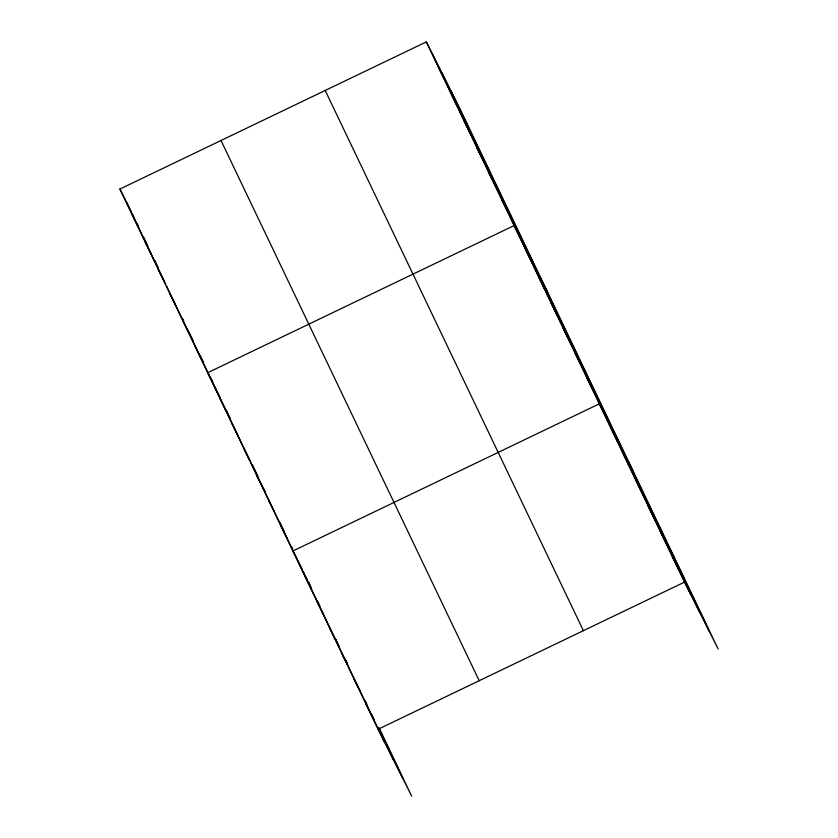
<?xml version="1.0" encoding="UTF-8"?>
<svg xmlns="http://www.w3.org/2000/svg" width="838" height="838" viewBox="0 0 838 838"><rect width="100%" height="100%" fill="white"/><g stroke="black" fill="none" stroke-linecap="round" stroke-linejoin="round"><path stroke-width="1.26" d="M379.038 727.803L411.678 796.1L378.074 729.28L119.886 189.063L426.322 41.9L459.926 108.72L718.114 648.937L684.499 582.117L426.322 41.9M378.074 729.28L684.499 582.117M438.861 68.14L445.25 80.846M451.399 94.38L457.789 107.086M463.938 120.62L470.328 133.326M476.476 146.859L482.877 159.566M489.025 173.099L495.415 185.806M501.564 199.329L507.954 212.045M547.706 292.399L514.103 225.569L207.667 372.732L216.56 390.403M526.274 251.044L532.664 263.75M538.446 276.509L544.836 289.215M550.618 301.973L557.008 314.679M562.79 327.438L569.18 340.155M574.962 352.913L581.352 365.619M587.134 378.378L593.524 391.084M632.91 470.663L599.306 403.843L292.871 551.006L302.256 569.672M611.478 429.307L617.868 442.024M623.65 454.772L630.04 467.489M635.822 480.247L642.212 492.954M647.994 505.712L654.384 518.418M660.166 531.177L666.556 543.893M672.338 556.642L678.728 569.358M119.886 189.063L129.272 207.73M129.775 208.714L131.273 211.689M132.268 213.68L133.766 216.654M132.425 215.303L138.815 228.009M144.964 241.543L151.364 254.249M157.513 267.783L163.902 280.489M170.051 294.023L176.441 306.729M182.59 320.263L188.979 332.969M195.128 346.492L201.518 359.209M217.052 391.398L220.048 397.348M219.839 398.207L226.239 410.913M232.011 423.672L238.401 436.378L166.626 286.198M244.183 449.137L249.996 460.691L238.956 437.541M256.355 474.601L262.744 487.318M268.527 500.077L274.34 511.63L250.572 461.843M280.699 525.541L287.088 538.247M303.251 571.652L304.749 574.627M305.755 576.617L307.242 579.592M309.788 584.641L308.248 581.572L311.568 588.517M305.042 576.471L311.432 589.187M317.214 601.946L323.604 614.652M329.386 627.411L335.776 640.117M341.558 652.875L347.948 665.582L320.839 608.859M353.73 678.34L360.12 691.057M365.902 703.805L372.292 716.521M450.949 90.871L709.137 631.077M441.689 72.466L699.877 612.683M432.712 54.606L690.9 594.823M325.196 90.462L583.384 630.679M221.012 140.501L479.2 680.718M378.912 728.463L402.701 778.24M137.442 224.196L138.532 226.48M143.434 236.745L147.802 245.869M154.894 260.702L158.162 267.542M182.694 318.88L183.784 321.164M188.697 331.429L193.054 340.553M200.146 355.385L203.414 362.236M211.05 378.2L212.684 381.625M226.365 410.253L230.241 418.351M252.364 464.661L257.894 476.235M263.98 488.963L265.091 491.278M280.028 522.535L283.904 530.643M291.645 546.847L292.755 549.162M317.654 601.255L319.865 605.884M335.912 639.457L339.222 646.402M345.308 659.129L347.529 663.759M365.232 700.809L366.887 704.276M371.318 713.536L374.083 719.329M377.959 727.426L393.451 759.846M126.276 201.769L165.536 283.914M274.916 512.783L319.739 606.544M348.503 666.744L384.464 741.986"/></g></svg>
